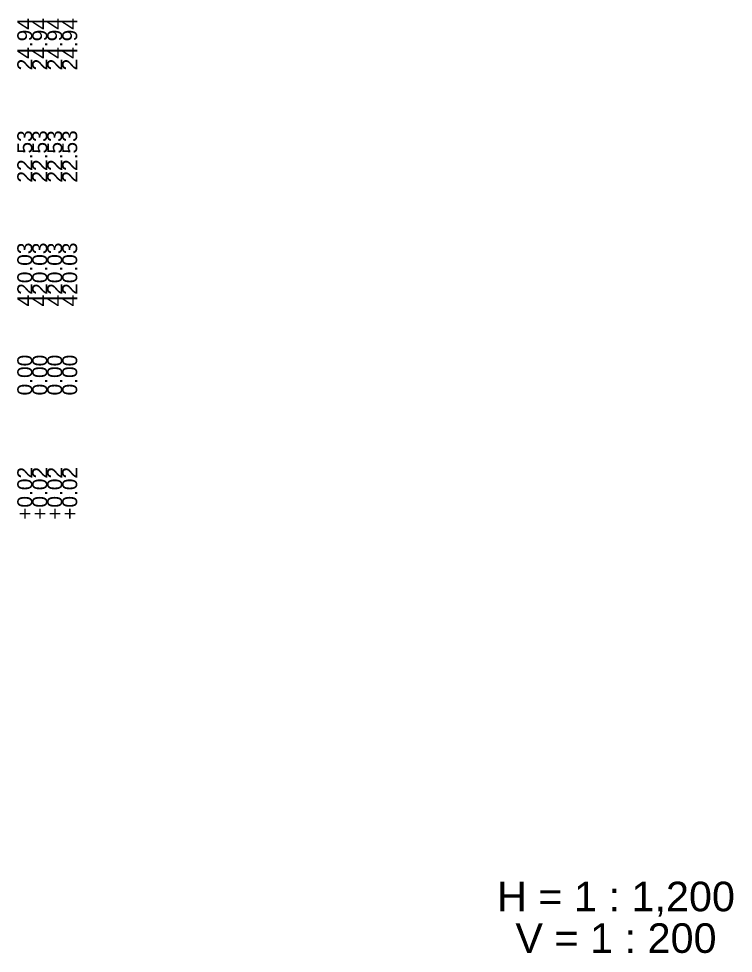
# Model space of a CAD drawing. Header units: millimetres. Extents: x 2114 to 3655, y 1444 to 2745.
# Drawn here: x 3463.3 to 3558.7, y 1444.2 to 1569.1 of the extents above; entities that cross this region are included whole.
import ezdxf
from ezdxf.enums import TextEntityAlignment as Align

# ---------------------------------------------------------------- set-up
doc = ezdxf.new("R2010")
doc.units = ezdxf.units.MM
doc.layers.add('KZ_종단_테이블문자', color=7, linetype='Continuous')
doc.layers.add('박스', color=7, linetype='Continuous')
doc.styles.get("Standard").update_dxf_attribs({"font": 'arial.ttf'})

msp = doc.modelspace()

# ---------------------------------------------------------------- texts
at = {"layer": 'KZ_종단_테이블문자'}
for s, p in [('24.94', (3464.07, 1569.22)), ('24.94', (3466.07, 1569.22)), ('24.94', (3468.07, 1569.22)), ('24.94', (3470.07, 1569.22)), ('22.53', (3464.07, 1554.22)), ('22.53', (3466.07, 1554.22)), ('22.53', (3468.07, 1554.22)), ('22.53', (3470.07, 1554.22)), ('420.03', (3464.07, 1539.22)), ('420.03', (3466.07, 1539.22)), ('420.03', (3468.07, 1539.22)), ('420.03', (3470.07, 1539.22)), ('0.00', (3464.07, 1524.22)), ('0.00', (3466.07, 1524.22)), ('0.00', (3468.07, 1524.22)), ('0.00', (3470.07, 1524.22)), ('+0.02', (3464.07, 1509.22)), ('+0.02', (3466.07, 1509.22)), ('+0.02', (3468.07, 1509.22)), ('+0.02', (3470.07, 1509.22))]:
    msp.add_text(s, height=2, rotation=90, dxfattribs=at).set_placement(p, align=Align.MIDDLE_RIGHT)
at = {"layer": '박스'}
for s, p in [('H = 1 : 1,200', (3543.06, 1451.8)), ('V = 1 : 200', (3543.06, 1446.24))]:
    msp.add_text(s, height=3.9553, dxfattribs=at).set_placement(p, align=Align.MIDDLE_CENTER)

doc.saveas('drawing.dxf')
